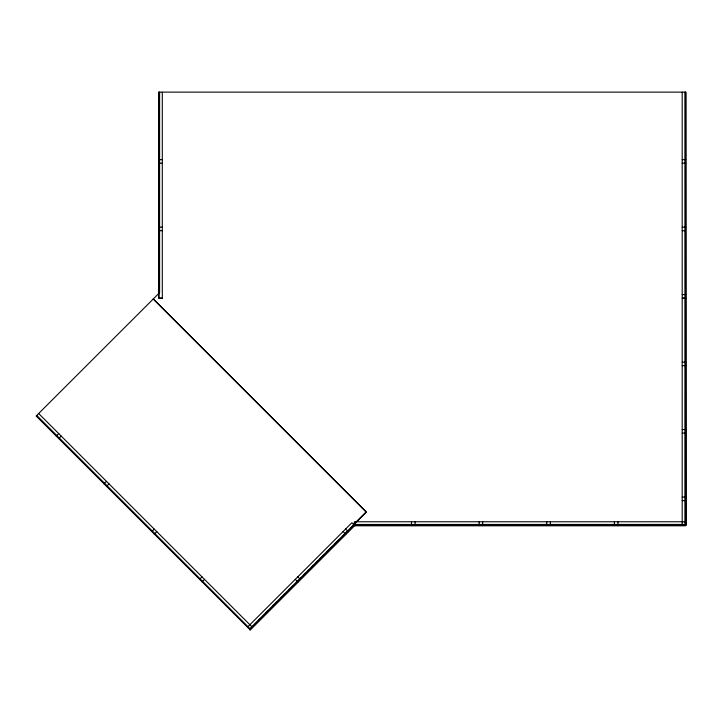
<?xml version="1.0" encoding="UTF-8"?>
<svg xmlns="http://www.w3.org/2000/svg" width="722" height="722" viewBox="0 0 722 722"><rect width="100%" height="100%" fill="white"/><g stroke="black" fill="none" stroke-linecap="round" stroke-linejoin="round"><path stroke-width="1.08" d="M250.182 629.873L36.244 416.089M36.235 415.926L159.607 292.636L159.607 92.181M56.181 436.079L58.735 433.597M58.699 438.597L61.244 436.106M103.95 483.848L106.495 481.357M106.459 486.357L109.004 483.875M151.837 531.536L154.255 529.118M154.219 534.118L156.773 531.636M199.471 579.369L202.016 576.878M201.989 581.878L204.534 579.396M247.465 627.156L351.885 522.746L354.601 525.463L250.155 629.855M258.503 620.333L260.082 618.745M265.723 613.113L267.997 610.83M272.889 605.948L276.707 602.13M280.849 597.978L282.437 596.39M283.033 595.794L284.612 594.215M288.809 590.018L290.406 588.43M290.948 587.888L293.322 585.515M296.778 582.058L298.367 580.461M299.648 579.179L301.236 577.6M303.944 574.892L305.532 573.295M307.563 571.264L309.142 569.685M311.904 566.923L313.501 565.335M316.272 562.564L317.851 560.976M319.864 558.963L321.461 557.366M322.012 556.815L323.609 555.218M327.039 551.798L329.422 549.406M329.99 548.846L331.578 547.249M334.999 543.828L336.587 542.24M337.165 541.662L338.762 540.074M342.959 535.868L344.556 534.28M345.134 533.693L346.731 532.096M350.928 527.908L353.708 524.723M249.749 629.647L354.294 525.156L685.747 525.074M249.947 629.647L354.34 525.201M250.065 629.764L354.484 525.345M36.732 415.421L249.902 628.591L366.352 512.142L153.217 298.962L366.126 511.88L353.527 524.47L684.898 524.425L684.898 92.181M158.786 92.353L158.632 293.854M685.747 159.607L682.191 159.67M158.894 159.67L162.306 159.661M158.75 163.154L162.306 163.217M682.191 163.217L685.747 163.154M158.75 227.087L162.306 227.15M682.191 227.15L685.747 227.087M158.894 230.697L162.306 230.697M682.191 230.697L685.602 230.697M682.191 294.63L685.747 294.567M162.306 92.181L162.306 298.186L158.75 298.123L158.75 92.127L685.747 92.127L685.9 525.318L685.71 92.353M685.747 298.123L682.191 298.177L685.602 298.186M162.306 298.186L158.894 298.186L158.93 92.127M682.191 362.11L685.602 362.11M682.191 365.666L685.747 365.603M682.191 429.599L685.747 429.536M682.191 433.146L685.602 433.146M685.747 497.016L682.191 497.079M682.191 500.626L685.747 500.572M685.575 521.762L354.331 521.762L354.331 525.643L685.575 525.643L685.575 92.127M354.331 525.174L685.575 525.255M354.331 525.445L685.575 525.445M354.331 525.607L685.575 525.607M345.612 529.009L348.329 531.726M343.094 531.527L345.811 534.244M297.798 576.824L300.514 579.54M295.28 579.342L297.996 582.058M38.645 413.507L252.294 627.156M682.191 92.181L682.191 525.138M617.951 521.762L617.951 525.643M614.386 521.762L614.386 525.643M550.326 521.762L550.326 525.643M546.762 521.762L546.762 525.643M482.702 521.762L482.702 525.643M479.146 521.762L479.146 525.643M415.078 521.762L415.078 525.643M411.522 521.762L411.522 525.643"/></g></svg>
